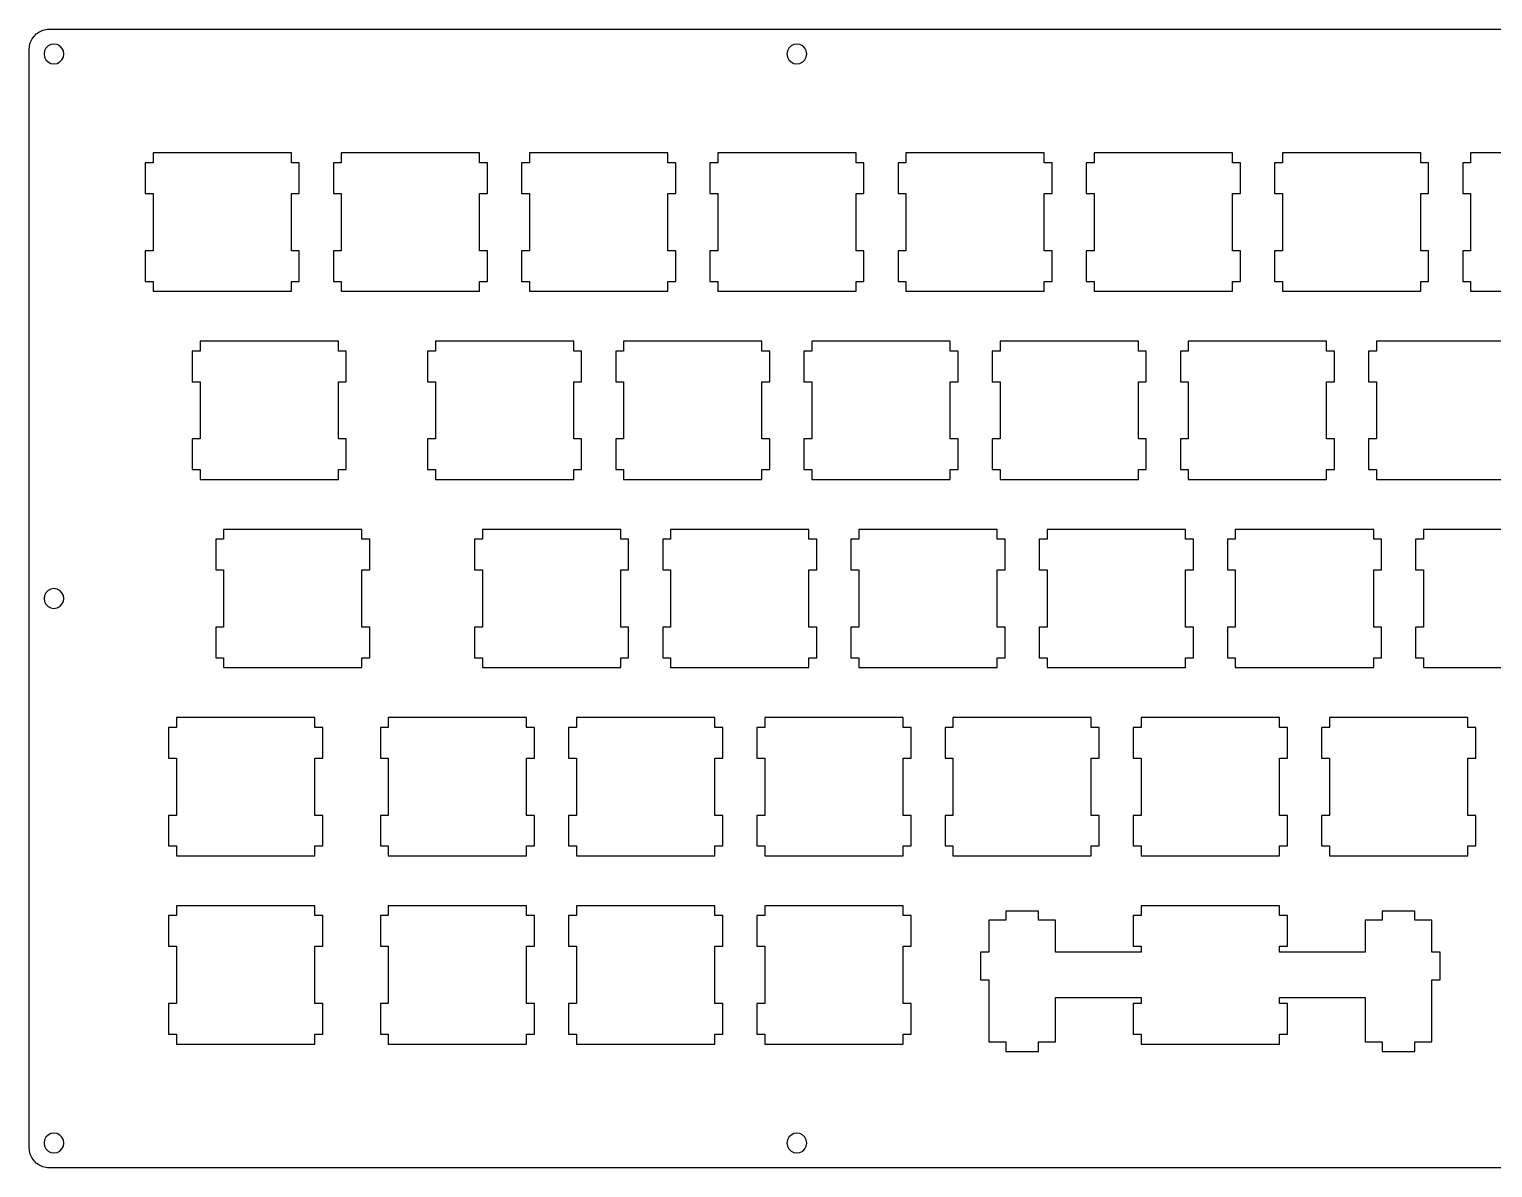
# Model space of a CAD drawing. Extents: x 0 to 306, y 0 to 115.
# Drawn here: x 0.1 to 148.2, y 0.1 to 115.3 of the extents above; entities that cross this region are included whole.
import ezdxf

# ---------------------------------------------------------------- set-up
doc = ezdxf.new("R2010")
doc.units = 0
doc.layers.get('0').update_dxf_attribs({"linetype": 'CONTINUOUS'})

msp = doc.modelspace()

# ---------------------------------------------------------------- linework, layer by layer
at = {"color": 0}
for p, q in [((0.19155, 113.961), (0.24667, 114.108)), ((0.24667, 114.108), (0.31144, 114.252)), ((0.31144, 114.252), (0.38861, 114.387)), ((0.38861, 114.387), (0.47542, 114.519)), ((0.47542, 114.519), (0.57326, 114.642)), ((0.57326, 114.642), (0.67937, 114.758)), ((0.67937, 114.758), (0.79513, 114.864)), ((0.79513, 114.864), (0.91915, 114.961)), ((0.91915, 114.961), (1.05006, 115.048)), ((1.05006, 115.048), (1.18649, 115.125)), ((1.18649, 115.125), (1.32843, 115.191)), ((1.32843, 115.191), (1.47588, 115.245)), ((1.47588, 115.245), (1.62746, 115.287)), ((1.62746, 115.287), (1.7818, 115.318)), ((1.7818, 115.318), (1.93752, 115.336)), ((1.93752, 115.336), (2.09462, 115.343)), ((2.09462, 115.343), (303.846, 115.342)), ((0.09371, 2.09048), (0.09508, 113.342)), ((0.09508, 113.342), (0.1006, 113.499)), ((0.1006, 113.499), (0.11851, 113.655)), ((0.11851, 113.655), (0.15021, 113.811)), ((0.15021, 113.811), (0.19155, 113.961)), ((1.64262, 113.152), (1.59439, 112.843)), ((1.59439, 112.843), (1.64262, 112.535)), ((1.78456, 113.43), (1.64262, 113.152)), ((2.00642, 113.652), (1.78456, 113.43)), ((2.28479, 113.796), (2.00642, 113.652)), ((2.59485, 113.842), (2.28479, 113.796)), ((2.90353, 113.796), (2.59485, 113.842)), ((3.18189, 113.652), (2.90353, 113.796)), ((3.40376, 113.43), (3.18189, 113.652)), ((3.5457, 113.152), (3.40376, 113.43)), ((3.5953, 112.843), (3.5457, 113.152)), ((3.5457, 112.535), (3.5953, 112.843)), ((76.8311, 113.152), (76.7814, 112.843)), ((76.7814, 112.843), (76.8311, 112.535)), ((76.9729, 113.43), (76.8311, 113.152)), ((77.1934, 113.652), (76.9729, 113.43)), ((77.4732, 113.796), (77.1934, 113.652)), ((77.7819, 113.842), (77.4732, 113.796)), ((78.0905, 113.796), (77.7819, 113.842)), ((78.3703, 113.652), (78.0905, 113.796)), ((78.5908, 113.43), (78.3703, 113.652)), ((78.7329, 113.152), (78.5908, 113.43)), ((78.7809, 112.843), (78.7329, 113.152)), ((78.7329, 112.535), (78.7809, 112.843)), ((1.64262, 112.535), (1.78456, 112.255)), ((1.78456, 112.255), (2.00642, 112.034)), ((2.00642, 112.034), (2.28479, 111.891)), ((2.28479, 111.891), (2.59347, 111.843)), ((2.59347, 111.843), (2.90353, 111.891)), ((2.90353, 111.891), (3.18189, 112.034)), ((3.18189, 112.034), (3.40376, 112.255)), ((3.40376, 112.255), (3.5457, 112.535)), ((76.8311, 112.535), (76.9729, 112.255)), ((76.9729, 112.255), (77.1934, 112.034)), ((77.1934, 112.034), (77.4732, 111.891)), ((77.4732, 111.891), (77.7819, 111.843)), ((77.7819, 111.843), (78.0905, 111.891)), ((78.0905, 111.891), (78.3703, 112.034)), ((78.3703, 112.034), (78.5908, 112.255)), ((78.5908, 112.255), (78.7329, 112.535)), ((12.6201, 102.818), (12.6201, 101.819)), ((26.6196, 102.818), (12.6201, 102.818)), ((26.6196, 101.819), (26.6196, 102.818)), ((31.6701, 102.818), (31.6701, 101.819)), ((45.6696, 102.818), (31.6701, 102.818)), ((45.6696, 101.819), (45.6696, 102.818)), ((50.7199, 102.818), (50.7199, 101.819)), ((64.7196, 102.818), (50.7199, 102.818)), ((64.7196, 101.819), (64.7196, 102.818)), ((69.7699, 102.818), (69.7699, 101.819)), ((83.7696, 102.818), (69.7699, 102.818)), ((83.7696, 101.819), (83.7696, 102.818)), ((88.8199, 102.818), (88.8199, 101.819)), ((102.82, 102.818), (88.8199, 102.818)), ((102.82, 101.819), (102.82, 102.818)), ((107.869, 102.818), (107.869, 101.819)), ((121.868, 102.818), (107.869, 102.818)), ((121.868, 101.819), (121.868, 102.818)), ((126.92, 102.818), (126.92, 101.819)), ((140.92, 102.818), (126.92, 102.818)), ((140.92, 101.819), (140.92, 102.818)), ((145.97, 102.818), (145.97, 101.819)), ((159.97, 102.818), (145.97, 102.818)), ((12.6201, 101.819), (11.8194, 101.819)), ((11.8194, 101.819), (11.8194, 98.7171)), ((27.4175, 101.819), (26.6196, 101.819)), ((27.4175, 98.7171), (27.4175, 101.819)), ((31.6701, 101.819), (30.8694, 101.819)), ((30.8694, 101.819), (30.8694, 98.7171)), ((46.4704, 101.819), (45.6696, 101.819)), ((46.4704, 98.7171), (46.4704, 101.819)), ((50.7199, 101.819), (49.9195, 101.819)), ((49.9195, 101.819), (49.9195, 98.7171)), ((65.5204, 101.819), (64.7196, 101.819)), ((65.5204, 98.7171), (65.5204, 101.819)), ((69.7699, 101.819), (68.9695, 101.819)), ((68.9695, 101.819), (68.9695, 98.7171)), ((84.5704, 101.819), (83.7696, 101.819)), ((84.5704, 98.7171), (84.5704, 101.819)), ((88.8199, 101.819), (88.0195, 101.819)), ((88.0195, 101.819), (88.0195, 98.7171)), ((103.619, 101.819), (102.82, 101.819)), ((103.619, 98.7171), (103.619, 101.819)), ((107.869, 101.819), (107.069, 101.819)), ((107.069, 101.819), (107.069, 98.7171)), ((122.669, 101.819), (121.868, 101.819)), ((122.669, 98.7171), (122.669, 101.819)), ((126.92, 101.819), (126.119, 101.819)), ((126.119, 101.819), (126.119, 98.7171)), ((141.72, 101.819), (140.92, 101.819)), ((141.72, 98.7171), (141.72, 101.819)), ((145.97, 101.819), (145.169, 101.819)), ((145.169, 101.819), (145.169, 98.7171)), ((11.8194, 98.7171), (12.6201, 98.7171)), ((12.6201, 98.7171), (12.6201, 92.9185)), ((26.6196, 92.9185), (26.6196, 98.7171)), ((26.6196, 98.7171), (27.4175, 98.7171)), ((30.8694, 98.7171), (31.6701, 98.7171)), ((31.6701, 98.7171), (31.6701, 92.9185)), ((45.6696, 92.9185), (45.6696, 98.7171)), ((45.6696, 98.7171), (46.4704, 98.7171)), ((49.9195, 98.7171), (50.7199, 98.7171)), ((50.7199, 98.7171), (50.7199, 92.9185)), ((64.7196, 92.9185), (64.7196, 98.7171)), ((64.7196, 98.7171), (65.5204, 98.7171)), ((68.9695, 98.7171), (69.7699, 98.7171)), ((69.7699, 98.7171), (69.7699, 92.9185)), ((83.7696, 92.9185), (83.7696, 98.7171)), ((83.7696, 98.7171), (84.5704, 98.7171)), ((88.0195, 98.7171), (88.8199, 98.7171)), ((88.8199, 98.7171), (88.8199, 92.9185)), ((102.82, 92.9185), (102.82, 98.7171)), ((102.82, 98.7171), (103.619, 98.7171)), ((107.069, 98.7171), (107.869, 98.7171)), ((107.869, 98.7171), (107.869, 92.9185)), ((121.868, 92.9185), (121.868, 98.7171)), ((121.868, 98.7171), (122.669, 98.7171)), ((126.119, 98.7171), (126.92, 98.7171)), ((126.92, 98.7171), (126.92, 92.9185)), ((140.92, 92.9185), (140.92, 98.7171)), ((140.92, 98.7171), (141.72, 98.7171)), ((145.169, 98.7171), (145.97, 98.7171)), ((145.97, 98.7171), (145.97, 92.9185)), ((12.6201, 92.9185), (11.8194, 92.9185)), ((11.8194, 92.9185), (11.8194, 89.8179)), ((27.4175, 92.9185), (26.6196, 92.9185)), ((27.4175, 89.8179), (27.4175, 92.9185)), ((31.6701, 92.9185), (30.8694, 92.9185)), ((30.8694, 92.9185), (30.8694, 89.8179)), ((46.4704, 92.9185), (45.6696, 92.9185)), ((46.4704, 89.8179), (46.4704, 92.9185)), ((50.7199, 92.9185), (49.9195, 92.9185)), ((49.9195, 92.9185), (49.9195, 89.8179)), ((65.5204, 92.9185), (64.7196, 92.9185)), ((65.5204, 89.8179), (65.5204, 92.9185)), ((69.7699, 92.9185), (68.9695, 92.9185)), ((68.9695, 92.9185), (68.9695, 89.8179)), ((84.5704, 92.9185), (83.7696, 92.9185)), ((84.5704, 89.8179), (84.5704, 92.9185)), ((88.8199, 92.9185), (88.0195, 92.9185)), ((88.0195, 92.9185), (88.0195, 89.8179)), ((103.619, 92.9185), (102.82, 92.9185)), ((103.619, 89.8179), (103.619, 92.9185)), ((107.869, 92.9185), (107.069, 92.9185)), ((107.069, 92.9185), (107.069, 89.8179)), ((122.669, 92.9185), (121.868, 92.9185)), ((122.669, 89.8179), (122.669, 92.9185)), ((126.92, 92.9185), (126.119, 92.9185)), ((126.119, 92.9185), (126.119, 89.8179)), ((141.72, 92.9185), (140.92, 92.9185)), ((141.72, 89.8179), (141.72, 92.9185)), ((145.97, 92.9185), (145.169, 92.9185)), ((145.169, 92.9185), (145.169, 89.8179)), ((11.8194, 89.8179), (12.6201, 89.8179)), ((12.6201, 89.8179), (12.6201, 88.8175)), ((26.6196, 88.8175), (26.6196, 89.8179)), ((26.6196, 89.8179), (27.4175, 89.8179)), ((30.8694, 89.8179), (31.6701, 89.8179)), ((31.6701, 89.8179), (31.6701, 88.8175)), ((45.6696, 88.8175), (45.6696, 89.8179)), ((45.6696, 89.8179), (46.4704, 89.8179)), ((49.9195, 89.8179), (50.7199, 89.8179)), ((50.7199, 89.8179), (50.7199, 88.8175)), ((64.7196, 88.8175), (64.7196, 89.8179)), ((64.7196, 89.8179), (65.5204, 89.8179)), ((68.9695, 89.8179), (69.7699, 89.8179)), ((69.7699, 89.8179), (69.7699, 88.8175)), ((83.7696, 88.8175), (83.7696, 89.8179)), ((83.7696, 89.8179), (84.5704, 89.8179)), ((88.0195, 89.8179), (88.8199, 89.8179)), ((88.8199, 89.8179), (88.8199, 88.8175)), ((102.82, 88.8175), (102.82, 89.8179)), ((102.82, 89.8179), (103.619, 89.8179)), ((107.069, 89.8179), (107.869, 89.8179)), ((107.869, 89.8179), (107.869, 88.8175)), ((121.868, 88.8175), (121.868, 89.8179)), ((121.868, 89.8179), (122.669, 89.8179)), ((126.119, 89.8179), (126.92, 89.8179)), ((126.92, 89.8179), (126.92, 88.8175)), ((140.92, 88.8175), (140.92, 89.8179)), ((140.92, 89.8179), (141.72, 89.8179)), ((145.169, 89.8179), (145.97, 89.8179)), ((145.97, 89.8179), (145.97, 88.8175)), ((12.6201, 88.8175), (26.6196, 88.8175)), ((31.6701, 88.8175), (45.6696, 88.8175)), ((50.7199, 88.8175), (64.7196, 88.8175)), ((69.7699, 88.8175), (83.7696, 88.8175)), ((88.8199, 88.8175), (102.82, 88.8175)), ((107.869, 88.8175), (121.868, 88.8175)), ((126.92, 88.8175), (140.92, 88.8175)), ((145.97, 88.8175), (159.97, 88.8175)), ((17.3812, 83.7681), (17.3812, 82.7691)), ((31.3821, 83.7681), (17.3812, 83.7681)), ((31.3821, 82.7691), (31.3821, 83.7681)), ((41.1949, 83.7681), (41.1949, 82.7691)), ((55.1946, 83.7681), (41.1949, 83.7681)), ((55.1946, 82.7691), (55.1946, 83.7681)), ((60.2449, 83.7681), (60.2449, 82.7691)), ((74.2446, 83.7681), (60.2449, 83.7681)), ((74.2446, 82.7691), (74.2446, 83.7681)), ((79.2949, 83.7681), (79.2949, 82.7691)), ((93.2946, 83.7681), (79.2949, 83.7681)), ((93.2946, 82.7691), (93.2946, 83.7681)), ((98.3449, 83.7681), (98.3449, 82.7691)), ((112.345, 83.7681), (98.3449, 83.7681)), ((112.345, 82.7691), (112.345, 83.7681)), ((117.395, 83.7681), (117.395, 82.7691)), ((131.395, 83.7681), (117.395, 83.7681)), ((131.395, 82.7691), (131.395, 83.7681)), ((136.445, 83.7681), (136.445, 82.7691)), ((150.445, 83.7681), (136.445, 83.7681)), ((17.3812, 82.7691), (16.5819, 82.7691)), ((16.5819, 82.7691), (16.5819, 79.6671)), ((32.1813, 82.7691), (31.3821, 82.7691)), ((32.1813, 79.6671), (32.1813, 82.7691)), ((41.1949, 82.7691), (40.3945, 82.7691)), ((40.3945, 82.7691), (40.3945, 79.6671)), ((55.9954, 82.7691), (55.1946, 82.7691)), ((55.9954, 79.6671), (55.9954, 82.7691)), ((60.2449, 82.7691), (59.4445, 82.7691)), ((59.4445, 82.7691), (59.4445, 79.6671)), ((75.0454, 82.7691), (74.2446, 82.7691)), ((75.0454, 79.6671), (75.0454, 82.7691)), ((79.2949, 82.7691), (78.4945, 82.7691)), ((78.4945, 82.7691), (78.4945, 79.6671)), ((94.0954, 82.7691), (93.2946, 82.7691)), ((94.0954, 79.6671), (94.0954, 82.7691)), ((98.3449, 82.7691), (97.5445, 82.7691)), ((97.5445, 82.7691), (97.5445, 79.6671)), ((113.145, 82.7691), (112.345, 82.7691)), ((113.145, 79.6671), (113.145, 82.7691)), ((117.395, 82.7691), (116.594, 82.7691)), ((116.594, 82.7691), (116.594, 79.6671)), ((132.195, 82.7691), (131.395, 82.7691)), ((132.195, 79.6671), (132.195, 82.7691)), ((136.445, 82.7691), (135.644, 82.7691)), ((135.644, 82.7691), (135.644, 79.6671)), ((16.5819, 79.6671), (17.3812, 79.6671)), ((17.3812, 79.6671), (17.3812, 73.8671)), ((31.3821, 73.8671), (31.3821, 79.6671)), ((31.3821, 79.6671), (32.1813, 79.6671)), ((40.3945, 79.6671), (41.1949, 79.6671)), ((41.1949, 79.6671), (41.1949, 73.8671)), ((55.1946, 73.8671), (55.1946, 79.6671)), ((55.1946, 79.6671), (55.9954, 79.6671)), ((59.4445, 79.6671), (60.2449, 79.6671)), ((60.2449, 79.6671), (60.2449, 73.8671)), ((74.2446, 73.8671), (74.2446, 79.6671)), ((74.2446, 79.6671), (75.0454, 79.6671)), ((78.4945, 79.6671), (79.2949, 79.6671)), ((79.2949, 79.6671), (79.2949, 73.8671)), ((93.2946, 73.8671), (93.2946, 79.6671)), ((93.2946, 79.6671), (94.0954, 79.6671)), ((97.5445, 79.6671), (98.3449, 79.6671)), ((98.3449, 79.6671), (98.3449, 73.8671)), ((112.345, 73.8671), (112.345, 79.6671)), ((112.345, 79.6671), (113.145, 79.6671)), ((116.594, 79.6671), (117.395, 79.6671)), ((117.395, 79.6671), (117.395, 73.8671)), ((131.395, 73.8671), (131.395, 79.6671)), ((131.395, 79.6671), (132.195, 79.6671)), ((135.644, 79.6671), (136.445, 79.6671)), ((136.445, 79.6671), (136.445, 73.8671)), ((17.3812, 73.8671), (16.5819, 73.8671)), ((16.5819, 73.8671), (16.5819, 70.7679)), ((32.1813, 73.8671), (31.3821, 73.8671)), ((32.1813, 70.7679), (32.1813, 73.8671)), ((41.1949, 73.8671), (40.3945, 73.8671)), ((40.3945, 73.8671), (40.3945, 70.7679)), ((55.9954, 73.8671), (55.1946, 73.8671)), ((55.9954, 70.7679), (55.9954, 73.8671)), ((60.2449, 73.8671), (59.4445, 73.8671)), ((59.4445, 73.8671), (59.4445, 70.7679)), ((75.0454, 73.8671), (74.2446, 73.8671)), ((75.0454, 70.7679), (75.0454, 73.8671)), ((79.2949, 73.8671), (78.4945, 73.8671)), ((78.4945, 73.8671), (78.4945, 70.7679)), ((94.0954, 73.8671), (93.2946, 73.8671)), ((94.0954, 70.7679), (94.0954, 73.8671)), ((98.3449, 73.8671), (97.5445, 73.8671)), ((97.5445, 73.8671), (97.5445, 70.7679)), ((113.145, 73.8671), (112.345, 73.8671)), ((113.145, 70.7679), (113.145, 73.8671)), ((117.395, 73.8671), (116.594, 73.8671)), ((116.594, 73.8671), (116.594, 70.7679)), ((132.195, 73.8671), (131.395, 73.8671)), ((132.195, 70.7679), (132.195, 73.8671)), ((136.445, 73.8671), (135.644, 73.8671)), ((135.644, 73.8671), (135.644, 70.7679)), ((16.5819, 70.7679), (17.3812, 70.7679)), ((17.3812, 70.7679), (17.3812, 69.7675)), ((17.3812, 69.7675), (31.3821, 69.7675)), ((31.3821, 69.7675), (31.3821, 70.7679)), ((31.3821, 70.7679), (32.1813, 70.7679)), ((40.3945, 70.7679), (41.1949, 70.7679)), ((41.1949, 70.7679), (41.1949, 69.7675)), ((41.1949, 69.7675), (55.1946, 69.7675)), ((55.1946, 69.7675), (55.1946, 70.7679)), ((55.1946, 70.7679), (55.9954, 70.7679)), ((59.4445, 70.7679), (60.2449, 70.7679)), ((60.2449, 70.7679), (60.2449, 69.7675)), ((60.2449, 69.7675), (74.2446, 69.7675)), ((74.2446, 69.7675), (74.2446, 70.7679)), ((74.2446, 70.7679), (75.0454, 70.7679)), ((78.4945, 70.7679), (79.2949, 70.7679)), ((79.2949, 70.7679), (79.2949, 69.7675)), ((79.2949, 69.7675), (93.2946, 69.7675)), ((93.2946, 69.7675), (93.2946, 70.7679)), ((93.2946, 70.7679), (94.0954, 70.7679)), ((97.5445, 70.7679), (98.3449, 70.7679)), ((98.3449, 70.7679), (98.3449, 69.7675)), ((98.3449, 69.7675), (112.345, 69.7675)), ((112.345, 69.7675), (112.345, 70.7679)), ((112.345, 70.7679), (113.145, 70.7679)), ((116.594, 70.7679), (117.395, 70.7679)), ((117.395, 70.7679), (117.395, 69.7675)), ((117.395, 69.7675), (131.395, 69.7675)), ((131.395, 69.7675), (131.395, 70.7679)), ((131.395, 70.7679), (132.195, 70.7679)), ((135.644, 70.7679), (136.445, 70.7679)), ((136.445, 70.7679), (136.445, 69.7675)), ((136.445, 69.7675), (150.445, 69.7675)), ((19.7624, 63.7191), (18.9632, 63.7191)), ((18.9632, 63.7191), (18.9632, 60.6171)), ((19.7624, 64.7181), (19.7624, 63.7191)), ((33.7633, 64.7181), (19.7624, 64.7181)), ((33.7633, 63.7191), (33.7633, 64.7181)), ((34.5626, 63.7191), (33.7633, 63.7191)), ((34.5626, 60.6171), (34.5626, 63.7191)), ((45.9564, 63.7191), (45.157, 63.7191)), ((45.157, 63.7191), (45.157, 60.6171)), ((45.9564, 64.7181), (45.9564, 63.7191)), ((59.9556, 64.7181), (45.9564, 64.7181)), ((59.9556, 63.7191), (59.9556, 64.7181)), ((60.7564, 63.7191), (59.9556, 63.7191)), ((60.7564, 60.6171), (60.7564, 63.7191)), ((65.0064, 63.7191), (64.207, 63.7191)), ((64.207, 63.7191), (64.207, 60.6171)), ((65.0064, 64.7181), (65.0064, 63.7191)), ((79.0071, 64.7181), (65.0064, 64.7181)), ((79.0071, 63.7191), (79.0071, 64.7181)), ((79.8065, 63.7191), (79.0071, 63.7191)), ((79.8065, 60.6171), (79.8065, 63.7191)), ((84.0564, 63.7191), (83.257, 63.7191)), ((83.257, 63.7191), (83.257, 60.6171)), ((84.0564, 64.7181), (84.0564, 63.7191)), ((98.0571, 64.7181), (84.0564, 64.7181)), ((98.0571, 63.7191), (98.0571, 64.7181)), ((98.8564, 63.7191), (98.0571, 63.7191)), ((98.8564, 60.6171), (98.8564, 63.7191)), ((103.106, 63.7191), (102.307, 63.7191)), ((102.307, 63.7191), (102.307, 60.6171)), ((103.106, 64.7181), (103.106, 63.7191)), ((117.107, 64.7181), (103.106, 64.7181)), ((117.107, 63.7191), (117.107, 64.7181)), ((117.906, 63.7191), (117.107, 63.7191)), ((117.906, 60.6171), (117.906, 63.7191)), ((122.156, 63.7191), (121.357, 63.7191)), ((121.357, 63.7191), (121.357, 60.6171)), ((122.156, 64.7181), (122.156, 63.7191)), ((136.157, 64.7181), (122.156, 64.7181)), ((136.157, 63.7191), (136.157, 64.7181)), ((136.956, 63.7191), (136.157, 63.7191)), ((136.956, 60.6171), (136.956, 63.7191)), ((141.206, 63.7191), (140.407, 63.7191)), ((140.407, 63.7191), (140.407, 60.6171)), ((141.206, 64.7181), (141.206, 63.7191)), ((155.207, 64.7181), (141.206, 64.7181)), ((18.9632, 60.6171), (19.7624, 60.6171)), ((19.7624, 60.6171), (19.7624, 54.8171)), ((33.7633, 54.8171), (33.7633, 60.6171)), ((33.7633, 60.6171), (34.5626, 60.6171)), ((45.157, 60.6171), (45.9564, 60.6171)), ((45.9564, 60.6171), (45.9564, 54.8171)), ((59.9556, 54.8171), (59.9556, 60.6171)), ((59.9556, 60.6171), (60.7564, 60.6171)), ((64.207, 60.6171), (65.0064, 60.6171)), ((65.0064, 60.6171), (65.0064, 54.8171)), ((79.0071, 54.8171), (79.0071, 60.6171)), ((79.0071, 60.6171), (79.8065, 60.6171)), ((83.257, 60.6171), (84.0564, 60.6171)), ((84.0564, 60.6171), (84.0564, 54.8171)), ((98.0571, 54.8171), (98.0571, 60.6171)), ((98.0571, 60.6171), (98.8564, 60.6171)), ((102.307, 60.6171), (103.106, 60.6171)), ((103.106, 60.6171), (103.106, 54.8171)), ((117.107, 54.8171), (117.107, 60.6171)), ((117.107, 60.6171), (117.906, 60.6171)), ((121.357, 60.6171), (122.156, 60.6171)), ((122.156, 60.6171), (122.156, 54.8171)), ((136.157, 54.8171), (136.157, 60.6171)), ((136.157, 60.6171), (136.956, 60.6171)), ((140.407, 60.6171), (141.206, 60.6171)), ((141.206, 60.6171), (141.206, 54.8171)), ((1.64262, 58.0277), (1.59439, 57.719)), ((1.78456, 58.3046), (1.64262, 58.0277)), ((2.00642, 58.528), (1.78456, 58.3046)), ((2.28479, 58.6687), (2.00642, 58.528)), ((2.59485, 58.7181), (2.28479, 58.6687)), ((2.90353, 58.6687), (2.59485, 58.7181)), ((3.18189, 58.528), (2.90353, 58.6687)), ((3.40376, 58.3046), (3.18189, 58.528)), ((3.5457, 58.0277), (3.40376, 58.3046)), ((3.5953, 57.719), (3.5457, 58.0277)), ((1.59439, 57.719), (1.64262, 57.4075)), ((1.64262, 57.4075), (1.78456, 57.1306)), ((1.78456, 57.1306), (2.00642, 56.9076)), ((2.00642, 56.9076), (2.28479, 56.7655)), ((2.28479, 56.7655), (2.59347, 56.7171)), ((2.59347, 56.7171), (2.90353, 56.7655)), ((2.90353, 56.7655), (3.18189, 56.9076)), ((3.18189, 56.9076), (3.40376, 57.1306)), ((3.40376, 57.1306), (3.5457, 57.4075)), ((3.5457, 57.4075), (3.5953, 57.719)), ((19.7624, 54.8171), (18.9632, 54.8171)), ((18.9632, 54.8171), (18.9632, 51.7179)), ((34.5626, 54.8171), (33.7633, 54.8171)), ((34.5626, 51.7179), (34.5626, 54.8171)), ((45.9564, 54.8171), (45.157, 54.8171)), ((45.157, 54.8171), (45.157, 51.7179)), ((60.7564, 54.8171), (59.9556, 54.8171)), ((60.7564, 51.7179), (60.7564, 54.8171)), ((65.0064, 54.8171), (64.207, 54.8171)), ((64.207, 54.8171), (64.207, 51.7179)), ((79.8065, 54.8171), (79.0071, 54.8171)), ((79.8065, 51.7179), (79.8065, 54.8171)), ((84.0564, 54.8171), (83.257, 54.8171)), ((83.257, 54.8171), (83.257, 51.7179)), ((98.8564, 54.8171), (98.0571, 54.8171)), ((98.8564, 51.7179), (98.8564, 54.8171)), ((103.106, 54.8171), (102.307, 54.8171)), ((102.307, 54.8171), (102.307, 51.7179)), ((117.906, 54.8171), (117.107, 54.8171)), ((117.906, 51.7179), (117.906, 54.8171)), ((122.156, 54.8171), (121.357, 54.8171)), ((121.357, 54.8171), (121.357, 51.7179)), ((136.956, 54.8171), (136.157, 54.8171)), ((136.956, 51.7179), (136.956, 54.8171)), ((141.206, 54.8171), (140.407, 54.8171)), ((140.407, 54.8171), (140.407, 51.7179)), ((18.9632, 51.7179), (19.7624, 51.7179)), ((19.7624, 51.7179), (19.7624, 50.7175)), ((19.7624, 50.7175), (33.7633, 50.7175)), ((33.7633, 50.7175), (33.7633, 51.7179)), ((33.7633, 51.7179), (34.5626, 51.7179)), ((45.157, 51.7179), (45.9564, 51.7179)), ((45.9564, 51.7179), (45.9564, 50.7175)), ((45.9564, 50.7175), (59.9556, 50.7175)), ((59.9556, 50.7175), (59.9556, 51.7179)), ((59.9556, 51.7179), (60.7564, 51.7179)), ((64.207, 51.7179), (65.0064, 51.7179)), ((65.0064, 51.7179), (65.0064, 50.7175)), ((65.0064, 50.7175), (79.0071, 50.7175)), ((79.0071, 50.7175), (79.0071, 51.7179)), ((79.0071, 51.7179), (79.8065, 51.7179)), ((83.257, 51.7179), (84.0564, 51.7179)), ((84.0564, 51.7179), (84.0564, 50.7175)), ((84.0564, 50.7175), (98.0571, 50.7175)), ((98.0571, 50.7175), (98.0571, 51.7179)), ((98.0571, 51.7179), (98.8564, 51.7179)), ((102.307, 51.7179), (103.106, 51.7179)), ((103.106, 51.7179), (103.106, 50.7175)), ((103.106, 50.7175), (117.107, 50.7175)), ((117.107, 50.7175), (117.107, 51.7179)), ((117.107, 51.7179), (117.906, 51.7179)), ((121.357, 51.7179), (122.156, 51.7179)), ((122.156, 51.7179), (122.156, 50.7175)), ((122.156, 50.7175), (136.157, 50.7175)), ((136.157, 50.7175), (136.157, 51.7179)), ((136.157, 51.7179), (136.956, 51.7179)), ((140.407, 51.7179), (141.206, 51.7179)), ((141.206, 51.7179), (141.206, 50.7175)), ((141.206, 50.7175), (155.207, 50.7175)), ((15.0013, 44.6691), (14.2007, 44.6691)), ((14.2007, 44.6691), (14.2007, 41.5685)), ((15.0013, 45.6681), (15.0013, 44.6691)), ((29.0008, 45.6681), (15.0013, 45.6681)), ((29.0008, 44.6691), (29.0008, 45.6681)), ((29.8001, 44.6691), (29.0008, 44.6691)), ((29.8001, 41.5685), (29.8001, 44.6691)), ((36.4314, 44.6691), (35.632, 44.6691)), ((35.632, 44.6691), (35.632, 41.5685)), ((36.4314, 45.6681), (36.4314, 44.6691)), ((50.4321, 45.6681), (36.4314, 45.6681)), ((50.4321, 44.6691), (50.4321, 45.6681)), ((51.2314, 44.6691), (50.4321, 44.6691)), ((51.2314, 41.5685), (51.2314, 44.6691)), ((55.4814, 44.6691), (54.682, 44.6691)), ((54.682, 44.6691), (54.682, 41.5685)), ((55.4814, 45.6681), (55.4814, 44.6691)), ((69.4821, 45.6681), (55.4814, 45.6681)), ((69.4821, 44.6691), (69.4821, 45.6681)), ((70.2815, 44.6691), (69.4821, 44.6691)), ((70.2815, 41.5685), (70.2815, 44.6691)), ((74.5314, 44.6691), (73.732, 44.6691)), ((73.732, 44.6691), (73.732, 41.5685)), ((74.5314, 45.6681), (74.5314, 44.6691)), ((88.5321, 45.6681), (74.5314, 45.6681)), ((88.5321, 44.6691), (88.5321, 45.6681)), ((89.3315, 44.6691), (88.5321, 44.6691)), ((89.3315, 41.5685), (89.3315, 44.6691)), ((93.5814, 44.6691), (92.782, 44.6691)), ((92.782, 44.6691), (92.782, 41.5685)), ((93.5814, 45.6681), (93.5814, 44.6691)), ((107.582, 45.6681), (93.5814, 45.6681)), ((107.582, 44.6691), (107.582, 45.6681)), ((108.381, 44.6691), (107.582, 44.6691)), ((108.381, 41.5685), (108.381, 44.6691)), ((112.631, 44.6691), (111.832, 44.6691)), ((111.832, 44.6691), (111.832, 41.5685)), ((112.631, 45.6681), (112.631, 44.6691)), ((126.632, 45.6681), (112.631, 45.6681)), ((126.632, 44.6691), (126.632, 45.6681)), ((127.431, 44.6691), (126.632, 44.6691)), ((127.431, 41.5685), (127.431, 44.6691)), ((131.681, 44.6691), (130.882, 44.6691)), ((130.882, 44.6691), (130.882, 41.5685)), ((131.681, 45.6681), (131.681, 44.6691)), ((145.682, 45.6681), (131.681, 45.6681)), ((145.682, 44.6691), (145.682, 45.6681)), ((146.481, 44.6691), (145.682, 44.6691)), ((146.481, 41.5685), (146.481, 44.6691)), ((14.2007, 41.5685), (15.0013, 41.5685)), ((15.0013, 41.5685), (15.0013, 35.7671)), ((29.0008, 35.7671), (29.0008, 41.5685)), ((29.0008, 41.5685), (29.8001, 41.5685)), ((35.632, 41.5685), (36.4314, 41.5685)), ((36.4314, 41.5685), (36.4314, 35.7671)), ((50.4321, 35.7671), (50.4321, 41.5685)), ((50.4321, 41.5685), (51.2314, 41.5685)), ((54.682, 41.5685), (55.4814, 41.5685)), ((55.4814, 41.5685), (55.4814, 35.7671)), ((69.4821, 35.7671), (69.4821, 41.5685)), ((69.4821, 41.5685), (70.2815, 41.5685)), ((73.732, 41.5685), (74.5314, 41.5685)), ((74.5314, 41.5685), (74.5314, 35.7671)), ((88.5321, 35.7671), (88.5321, 41.5685)), ((88.5321, 41.5685), (89.3315, 41.5685)), ((92.782, 41.5685), (93.5814, 41.5685)), ((93.5814, 41.5685), (93.5814, 35.7671)), ((107.582, 35.7671), (107.582, 41.5685)), ((107.582, 41.5685), (108.381, 41.5685)), ((111.832, 41.5685), (112.631, 41.5685)), ((112.631, 41.5685), (112.631, 35.7671)), ((126.632, 35.7671), (126.632, 41.5685)), ((126.632, 41.5685), (127.431, 41.5685)), ((130.882, 41.5685), (131.681, 41.5685)), ((131.681, 41.5685), (131.681, 35.7671)), ((145.682, 35.7671), (145.682, 41.5685)), ((145.682, 41.5685), (146.481, 41.5685)), ((15.0013, 35.7671), (14.2007, 35.7671)), ((14.2007, 35.7671), (14.2007, 32.6678)), ((29.8001, 35.7671), (29.0008, 35.7671)), ((29.8001, 32.6678), (29.8001, 35.7671)), ((36.4314, 35.7671), (35.632, 35.7671)), ((35.632, 35.7671), (35.632, 32.6678)), ((51.2314, 35.7671), (50.4321, 35.7671)), ((51.2314, 32.6678), (51.2314, 35.7671)), ((55.4814, 35.7671), (54.682, 35.7671)), ((54.682, 35.7671), (54.682, 32.6678)), ((70.2815, 35.7671), (69.4821, 35.7671)), ((70.2815, 32.6678), (70.2815, 35.7671)), ((74.5314, 35.7671), (73.732, 35.7671)), ((73.732, 35.7671), (73.732, 32.6678)), ((89.3315, 35.7671), (88.5321, 35.7671)), ((89.3315, 32.6678), (89.3315, 35.7671)), ((93.5814, 35.7671), (92.782, 35.7671)), ((92.782, 35.7671), (92.782, 32.6678)), ((108.381, 35.7671), (107.582, 35.7671)), ((108.381, 32.6678), (108.381, 35.7671)), ((112.631, 35.7671), (111.832, 35.7671)), ((111.832, 35.7671), (111.832, 32.6678)), ((127.431, 35.7671), (126.632, 35.7671)), ((127.431, 32.6678), (127.431, 35.7671)), ((131.681, 35.7671), (130.882, 35.7671)), ((130.882, 35.7671), (130.882, 32.6678)), ((146.481, 35.7671), (145.682, 35.7671)), ((146.481, 32.6678), (146.481, 35.7671)), ((14.2007, 32.6678), (15.0013, 32.6678)), ((15.0013, 32.6678), (15.0013, 31.6673)), ((29.0008, 31.6673), (29.0008, 32.6678)), ((29.0008, 32.6678), (29.8001, 32.6678)), ((35.632, 32.6678), (36.4314, 32.6678)), ((36.4314, 32.6678), (36.4314, 31.6673)), ((50.4321, 31.6673), (50.4321, 32.6678)), ((50.4321, 32.6678), (51.2314, 32.6678)), ((54.682, 32.6678), (55.4814, 32.6678)), ((55.4814, 32.6678), (55.4814, 31.6673)), ((69.4821, 31.6673), (69.4821, 32.6678)), ((69.4821, 32.6678), (70.2815, 32.6678)), ((73.732, 32.6678), (74.5314, 32.6678)), ((74.5314, 32.6678), (74.5314, 31.6673)), ((88.5321, 31.6673), (88.5321, 32.6678)), ((88.5321, 32.6678), (89.3315, 32.6678)), ((92.782, 32.6678), (93.5814, 32.6678)), ((93.5814, 32.6678), (93.5814, 31.6673)), ((107.582, 31.6673), (107.582, 32.6678)), ((107.582, 32.6678), (108.381, 32.6678)), ((111.832, 32.6678), (112.631, 32.6678)), ((112.631, 32.6678), (112.631, 31.6673)), ((126.632, 31.6673), (126.632, 32.6678)), ((126.632, 32.6678), (127.431, 32.6678)), ((130.882, 32.6678), (131.681, 32.6678)), ((131.681, 32.6678), (131.681, 31.6673)), ((145.682, 31.6673), (145.682, 32.6678)), ((145.682, 32.6678), (146.481, 32.6678)), ((15.0013, 31.6673), (29.0008, 31.6673)), ((36.4314, 31.6673), (50.4321, 31.6673)), ((55.4814, 31.6673), (69.4821, 31.6673)), ((74.5314, 31.6673), (88.5321, 31.6673)), ((93.5814, 31.6673), (107.582, 31.6673)), ((112.631, 31.6673), (126.632, 31.6673)), ((131.681, 31.6673), (145.682, 31.6673)), ((15.0013, 25.6191), (14.2007, 25.6191)), ((14.2007, 25.6191), (14.2007, 22.5185)), ((15.0013, 26.6182), (15.0013, 25.6191)), ((29.0008, 26.6182), (15.0013, 26.6182)), ((29.0008, 25.6191), (29.0008, 26.6182)), ((29.8001, 25.6191), (29.0008, 25.6191)), ((29.8001, 22.5185), (29.8001, 25.6191)), ((36.4314, 25.6191), (35.632, 25.6191)), ((35.632, 25.6191), (35.632, 22.5185)), ((36.4314, 26.6182), (36.4314, 25.6191)), ((50.4321, 26.6182), (36.4314, 26.6182)), ((50.4321, 25.6191), (50.4321, 26.6182)), ((51.2314, 25.6191), (50.4321, 25.6191)), ((51.2314, 22.5185), (51.2314, 25.6191)), ((55.4814, 25.6191), (54.682, 25.6191)), ((54.682, 25.6191), (54.682, 22.5185)), ((55.4814, 26.6182), (55.4814, 25.6191)), ((69.4821, 26.6182), (55.4814, 26.6182)), ((69.4821, 25.6191), (69.4821, 26.6182)), ((70.2815, 25.6191), (69.4821, 25.6191)), ((70.2815, 22.5185), (70.2815, 25.6191)), ((74.5314, 25.6191), (73.732, 25.6191)), ((73.732, 25.6191), (73.732, 22.5185)), ((74.5314, 26.6182), (74.5314, 25.6191)), ((88.5321, 26.6182), (74.5314, 26.6182)), ((88.5321, 25.6191), (88.5321, 26.6182)), ((89.3315, 25.6191), (88.5321, 25.6191)), ((89.3315, 22.5185), (89.3315, 25.6191)), ((102.231, 26.0683), (98.9323, 26.0683)), ((98.9323, 26.0683), (98.9323, 25.1478)), ((102.231, 25.1478), (102.231, 26.0683)), ((112.631, 25.6191), (111.832, 25.6191)), ((111.832, 25.6191), (111.832, 22.5185)), ((112.631, 26.6182), (112.631, 25.6191)), ((126.632, 26.6182), (112.631, 26.6182)), ((126.632, 25.6191), (126.632, 26.6182)), ((127.431, 25.6191), (126.632, 25.6191)), ((127.431, 22.5185), (127.431, 25.6191)), ((140.331, 26.0683), (137.032, 26.0683)), ((137.032, 26.0683), (137.032, 25.1478)), ((140.331, 25.1478), (140.331, 26.0683)), ((98.9323, 25.1478), (97.2069, 25.1478)), ((97.2069, 25.1478), (97.2069, 21.9177)), ((103.957, 25.1478), (102.231, 25.1478)), ((103.957, 21.9177), (103.957, 25.1478)), ((137.032, 25.1478), (135.307, 25.1478)), ((135.307, 25.1478), (135.307, 21.9177)), ((142.057, 25.1478), (140.331, 25.1478)), ((142.057, 21.9177), (142.057, 25.1478)), ((14.2007, 22.5185), (15.0013, 22.5185)), ((15.0013, 22.5185), (15.0013, 16.717)), ((29.0008, 16.717), (29.0008, 22.5185)), ((29.0008, 22.5185), (29.8001, 22.5185)), ((35.632, 22.5185), (36.4314, 22.5185)), ((36.4314, 22.5185), (36.4314, 16.717)), ((50.4321, 16.717), (50.4321, 22.5185)), ((50.4321, 22.5185), (51.2314, 22.5185)), ((54.682, 22.5185), (55.4814, 22.5185)), ((55.4814, 22.5185), (55.4814, 16.717)), ((69.4821, 16.717), (69.4821, 22.5185)), ((69.4821, 22.5185), (70.2815, 22.5185)), ((73.732, 22.5185), (74.5314, 22.5185)), ((74.5314, 22.5185), (74.5314, 16.717)), ((88.5321, 16.717), (88.5321, 22.5185)), ((88.5321, 22.5185), (89.3315, 22.5185)), ((111.832, 22.5185), (112.631, 22.5185)), ((112.631, 22.5185), (112.631, 21.9177)), ((126.632, 21.9177), (126.632, 22.5185)), ((126.632, 22.5185), (127.431, 22.5185)), ((97.2069, 21.9177), (96.3814, 21.9177)), ((96.3814, 21.9177), (96.3814, 19.1189)), ((112.631, 21.9177), (103.957, 21.9177)), ((135.307, 21.9177), (126.632, 21.9177)), ((142.882, 21.9177), (142.057, 21.9177)), ((142.882, 19.1189), (142.882, 21.9177)), ((96.3814, 19.1189), (97.2069, 19.1189)), ((97.2069, 19.1189), (97.2069, 12.8475)), ((142.057, 12.8475), (142.057, 19.1189)), ((142.057, 19.1189), (142.882, 19.1189)), ((15.0013, 16.717), (14.2007, 16.717)), ((14.2007, 16.717), (14.2007, 13.6178)), ((29.8001, 16.717), (29.0008, 16.717)), ((29.8001, 13.6178), (29.8001, 16.717)), ((36.4314, 16.717), (35.632, 16.717)), ((35.632, 16.717), (35.632, 13.6178)), ((51.2314, 16.717), (50.4321, 16.717)), ((51.2314, 13.6178), (51.2314, 16.717)), ((55.4814, 16.717), (54.682, 16.717)), ((54.682, 16.717), (54.682, 13.6178)), ((70.2815, 16.717), (69.4821, 16.717)), ((70.2815, 13.6178), (70.2815, 16.717)), ((74.5314, 16.717), (73.732, 16.717)), ((73.732, 16.717), (73.732, 13.6178)), ((89.3315, 16.717), (88.5321, 16.717)), ((89.3315, 13.6178), (89.3315, 16.717)), ((103.957, 12.8475), (103.957, 17.3178)), ((103.957, 17.3178), (112.631, 17.3178)), ((112.631, 16.717), (111.832, 16.717)), ((111.832, 16.717), (111.832, 13.6178)), ((112.631, 17.3178), (112.631, 16.717)), ((126.632, 16.717), (126.632, 17.3178)), ((126.632, 17.3178), (135.307, 17.3178)), ((127.431, 16.717), (126.632, 16.717)), ((127.431, 13.6178), (127.431, 16.717)), ((135.307, 17.3178), (135.307, 12.8475)), ((14.2007, 13.6178), (15.0013, 13.6178)), ((15.0013, 13.6178), (15.0013, 12.6173)), ((29.0008, 12.6173), (29.0008, 13.6178)), ((29.0008, 13.6178), (29.8001, 13.6178)), ((35.632, 13.6178), (36.4314, 13.6178)), ((36.4314, 13.6178), (36.4314, 12.6173)), ((50.4321, 12.6173), (50.4321, 13.6178)), ((50.4321, 13.6178), (51.2314, 13.6178)), ((54.682, 13.6178), (55.4814, 13.6178)), ((55.4814, 13.6178), (55.4814, 12.6173)), ((69.4821, 12.6173), (69.4821, 13.6178)), ((69.4821, 13.6178), (70.2815, 13.6178)), ((73.732, 13.6178), (74.5314, 13.6178)), ((74.5314, 13.6178), (74.5314, 12.6173)), ((88.5321, 12.6173), (88.5321, 13.6178)), ((88.5321, 13.6178), (89.3315, 13.6178)), ((111.832, 13.6178), (112.631, 13.6178)), ((112.631, 13.6178), (112.631, 12.6173)), ((126.632, 12.6173), (126.632, 13.6178)), ((126.632, 13.6178), (127.431, 13.6178)), ((15.0013, 12.6173), (29.0008, 12.6173)), ((36.4314, 12.6173), (50.4321, 12.6173)), ((55.4814, 12.6173), (69.4821, 12.6173)), ((74.5314, 12.6173), (88.5321, 12.6173)), ((97.2069, 12.8475), (98.9323, 12.8475)), ((98.9323, 12.8475), (98.9323, 11.8677)), ((98.9323, 11.8677), (102.231, 11.8677)), ((102.231, 11.8677), (102.231, 12.8475)), ((102.231, 12.8475), (103.957, 12.8475)), ((112.631, 12.6173), (126.632, 12.6173)), ((135.307, 12.8475), (137.032, 12.8475)), ((137.032, 12.8475), (137.032, 11.8677)), ((137.032, 11.8677), (140.331, 11.8677)), ((140.331, 11.8677), (140.331, 12.8475)), ((140.331, 12.8475), (142.057, 12.8475)), ((1.78456, 3.17913), (1.64262, 2.90077)), ((2.00642, 3.401), (1.78456, 3.17913)), ((2.28479, 3.54295), (2.00642, 3.401)), ((2.59485, 3.59255), (2.28479, 3.54295)), ((2.90353, 3.54295), (2.59485, 3.59255)), ((3.18189, 3.401), (2.90353, 3.54295)), ((3.40376, 3.17913), (3.18189, 3.401)), ((3.5457, 2.90077), (3.40376, 3.17913)), ((76.9729, 3.17913), (76.8311, 2.90077)), ((77.1934, 3.401), (76.9729, 3.17913)), ((77.4732, 3.54295), (77.1934, 3.401)), ((77.7819, 3.59255), (77.4732, 3.54295)), ((78.0905, 3.54295), (77.7819, 3.59255)), ((78.3703, 3.401), (78.0905, 3.54295)), ((78.5908, 3.17913), (78.3703, 3.401)), ((78.7329, 2.90077), (78.5908, 3.17913)), ((0.1006, 1.93614), (0.09371, 2.09048)), ((0.11851, 1.77905), (0.1006, 1.93614)), ((0.15021, 1.62471), (0.11851, 1.77905)), ((0.19155, 1.47312), (0.15021, 1.62471)), ((1.64262, 2.90077), (1.59439, 2.59209)), ((1.59439, 2.59209), (1.64262, 2.28203)), ((1.64262, 2.28203), (1.78456, 2.00367)), ((1.78456, 2.00367), (2.00642, 1.7818)), ((2.00642, 1.7818), (2.28479, 1.63987)), ((2.28479, 1.63987), (2.59347, 1.59163)), ((2.59347, 1.59163), (2.90353, 1.63987)), ((2.90353, 1.63987), (3.18189, 1.7818)), ((3.18189, 1.7818), (3.40376, 2.00367)), ((3.40376, 2.00367), (3.5457, 2.28203)), ((3.5953, 2.59209), (3.5457, 2.90077)), ((3.5457, 2.28203), (3.5953, 2.59209)), ((76.8311, 2.90077), (76.7814, 2.59209)), ((76.7814, 2.59209), (76.8311, 2.28203)), ((76.8311, 2.28203), (76.9729, 2.00367)), ((76.9729, 2.00367), (77.1934, 1.7818)), ((77.1934, 1.7818), (77.4732, 1.63987)), ((77.4732, 1.63987), (77.7819, 1.59163)), ((77.7819, 1.59163), (78.0905, 1.63987)), ((78.0905, 1.63987), (78.3703, 1.7818)), ((78.3703, 1.7818), (78.5908, 2.00367)), ((78.5908, 2.00367), (78.7329, 2.28203)), ((78.7809, 2.59209), (78.7329, 2.90077)), ((78.7329, 2.28203), (78.7809, 2.59209)), ((0.24667, 1.32567), (0.19155, 1.47312)), ((0.31144, 1.18374), (0.24667, 1.32567)), ((0.38861, 1.04731), (0.31144, 1.18374)), ((0.47542, 0.9164), (0.38861, 1.04731)), ((0.57326, 0.79375), (0.47542, 0.9164)), ((0.67937, 0.67662), (0.57326, 0.79375)), ((0.79513, 0.57188), (0.67937, 0.67662)), ((0.91915, 0.47267), (0.79513, 0.57188)), ((1.05006, 0.38585), (0.91915, 0.47267)), ((1.18649, 0.30868), (1.05006, 0.38585)), ((1.32843, 0.24529), (1.18649, 0.30868)), ((1.47588, 0.18879), (1.32843, 0.24529)), ((1.62746, 0.14745), (1.47588, 0.18879)), ((1.7818, 0.11575), (1.62746, 0.14745)), ((1.93752, 0.09922), (1.7818, 0.11575)), ((2.09462, 0.09233), (1.93752, 0.09922)), ((303.846, 0.09233), (2.09462, 0.09233))]:
    msp.add_line(p, q, dxfattribs=at)

doc.saveas('drawing.dxf')
